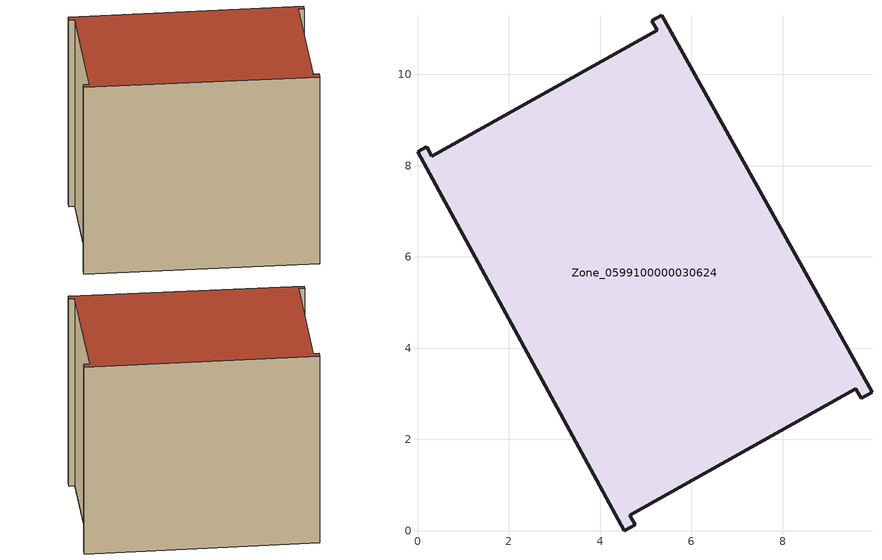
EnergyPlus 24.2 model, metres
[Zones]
Zone_0599100000030624
 floor ground (C_G): 5.35,11.29 9.96,3.03 9.72,2.9 9.6,3.11 4.65,0.34 4.77,0.13 4.53,0 0,8.3 0.2,8.41 0.31,8.2 5.25,10.96 5.13,11.17 z0
 wall outside (C_F): 4.53,0 4.77,0.13 4.65,0.34 9.6,3.11 9.72,2.9 9.96,3.03 5.35,11.29 5.13,11.17 5.25,10.96 0.31,8.2 0.2,8.41 0,8.3 4.53,0 z0:8.39
 roof outside (C_R): 0.2,8.41 0,8.3 4.53,0 4.77,0.13 4.65,0.34 9.6,3.11 9.72,2.9 9.96,3.03 5.35,11.29 5.13,11.17 5.25,10.96 0.31,8.2 z8.39
[BUILDING]
Pand.0599100000030624: North Axis=0; Terrain=City; Loads Convergence Tolerance Value=0.04; Temperature Convergence Tolerance Value=0.4; Solar Distribution=FullExterior; Maximum Number of Warmup Days=25; Minimum Number of Warmup Days=1
[Site:Location]
Rotterdam.The.Hague.AP_ZH_NLD Design_Conditions: Latitude=51.96; Longitude=4.45; Time Zone=1; Elevation=-4.5
[SITE:GROUNDTEMPERATURE:BUILDINGSURFACE]
18, 18, 18, 18, 18, 18, 18, 18, 18, 18, 18, 18
[MATERIAL] Thermal Absorptance=0.9; Solar Absorptance=0.7; Visible Absorptance=0.7
Name | Roughness | Thickness | Conductivity | Density | Specific Heat
G.TI.1965-1974 | MediumSmooth | 0.15 | 0.882353 | 540 | 1210
F.TI.1965-1974 | Rough | 0.3 | 0.697674 | 1920 | 840
R.TI.1965-1974 | MediumRough | 0.2 | 0.232558 | 1500 | 1000
[CONSTRUCTION]
C_G: G.TI.1965-1974
C_F: F.TI.1965-1974
C_R: R.TI.1965-1974
[ZONE]
Zone_0599100000030624: Type=1; Multiplier=1; Ceiling Height=Autocalculate; Volume=Autocalculate; Floor Area=autocalculate; Part of Total Floor Area=Yes
[ZONEINFILTRATION:DESIGNFLOWRATE]
Infil_Zone_0599100000030624: Zone or ZoneList or Space or SpaceList=Zone_0599100000030624; Schedule=AlwaysOn; Design Flow Rate Calculation Method=Flow/Area; Flow Rate per Floor Area=0.003; Constant Term Coefficient=1; Temperature Term Coefficient=0; Velocity Term Coefficient=0; Velocity Squared Term Coefficient=0
[HVACTEMPLATE:ZONE:IDEALLOADSAIRSYSTEM]
Zone_0599100000030624: Maximum Heating Supply Air Temperature=50; Minimum Cooling Supply Air Temperature=13; Maximum Heating Supply Air Humidity Ratio=0.0156; Minimum Cooling Supply Air Humidity Ratio=0.0077; Heating Limit=NoLimit; Cooling Limit=NoLimit; Dehumidification Control Type=ConstantSensibleHeatRatio; Cooling Sensible Heat Ratio=0.7; Dehumidification Setpoint=60; Humidification Control Type=None; Humidification Setpoint=30; Outdoor Air Method=None; Outdoor Air Flow Rate per Person=0.00944; Outdoor Air Flow Rate per Zone Floor Area=0; Outdoor Air Flow Rate per Zone=0; Demand Controlled Ventilation Type=None; Outdoor Air Economizer Type=NoEconomizer; Heat Recovery Type=None; Sensible Heat Recovery Effectiveness=0.7; Latent Heat Recovery Effectiveness=0.65
[ZONECONTROL:THERMOSTAT]
ThermostatControl_Zone_0599100000030624: Zone or ZoneList=Zone_0599100000030624; Control Type Schedule=DualSetpointControlType; Control 1=Thermostat_Zone_0599100000030624; Temperature Difference Between Cutout And Setpoint=0
[THERMOSTATSETPOINT:DUALSETPOINT]
Thermostat_Zone_0599100000030624: Heating Setpoint Temperature Schedule=HeatingSetpoint_Zone_0599100000030624; Cooling Setpoint Temperature Schedule=CoolingSetpoint_Zone_0599100000030624
[SCHEDULE:COMPACT]
HeatingSetpoint_Zone_0599100000030624: Through: 12/31, For: AllDays, Until: 24:00, 21
CoolingSetpoint_Zone_0599100000030624: Through: 12/31, For: AllDays, Until: 24:00, 24
DualSetpointControlType: Through: 12/31, For: AllDays, Until: 24:00, 4
AlwaysOn: Through: 12/31, For: AllDays, Until: 24:00, 1
